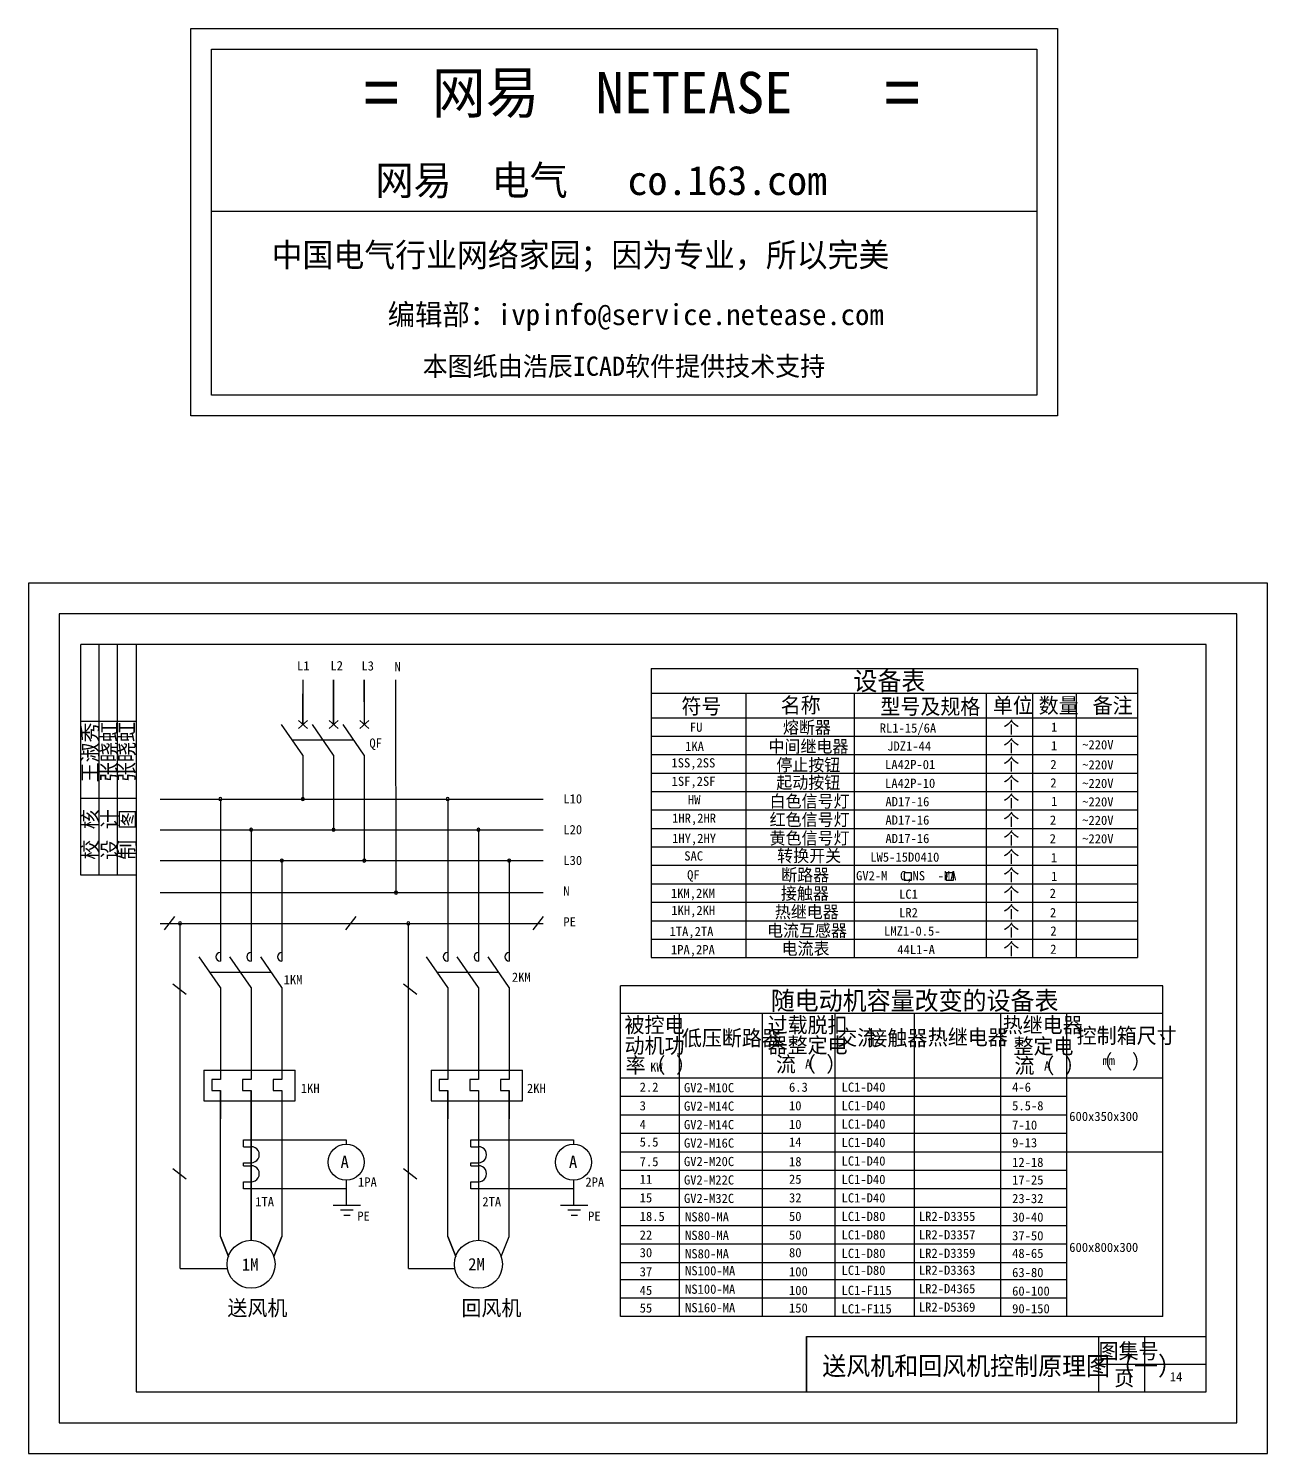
# Model space of a CAD drawing. Header units: metres. Extents: x 899 to 1739, y 105 to 696.
# Drawn here: x 899.1 to 1302.1, y 108.8 to 572.1 of the extents above; entities that cross this region are included whole.
import ezdxf

# ---------------------------------------------------------------- set-up
doc = ezdxf.new("R2010")
doc.units = ezdxf.units.M
for name, color, linetype in [('GDXT', 7, 'Continuous'), ('L1', 3, 'Continuous'), ('L2', 6, 'Continuous'), ('LGT1', 7, 'Continuous'), ('R', 2, 'Continuous'), ('SYST', 7, 'Continuous'), ('X4', 7, 'Continuous')]:
    doc.layers.add(name, color=color, linetype=linetype)

# ---------------------------------------------------------------- blocks, each defined once
blk = doc.blocks.new('网易电气')
at = {"color": 7}
for p, q in [((120.08, 234.01), (120.08, 263.99)), ((120.08, 263.99), (187.19, 263.99)), ((187.19, 263.99), (187.19, 234.01)), ((121.68, 235.61), (121.68, 262.4)), ((121.68, 262.4), (185.6, 262.4)), ((185.6, 262.4), (185.6, 235.61)), ((121.7, 249.85), (185.57, 249.85)), ((185.6, 235.61), (121.68, 235.61)), ((187.19, 234.01), (120.08, 234.01))]:
    blk.add_line(p, q, dxfattribs=at)
at = {"color": 3}
for s, height, p in [('网易  NETEASE ', 3.2, (138.75, 257.43)), ('=', 4, (133.47, 257.01)), ('=', 4, (173.8, 257.01)), ('中国电气行业网络家园；因为专业，所以完美', 1.84, (126.33, 245.54)), ('编辑部：ivpinfo@service.netease.com', 1.63, (135.32, 241.03))]:
    blk.add_text(s, height=height, dxfattribs=at).set_placement(p)
at = {"color": 1}
for s, height, p in [('网易  电气   co.163.com', 2.27, (134.37, 251.1)), ('本图纸由浩辰ICAD软件提供技术支持', 1.49, (138.03, 237.1))]:
    blk.add_text(s, height=height, dxfattribs=at).set_placement(p)

msp = doc.modelspace()

# ---------------------------------------------------------------- linework, layer by layer
for p, q in [((916.14, 296.75), (916.14, 371.75)), ((934.14, 371.75), (916.14, 371.75)), ((922.14, 296.75), (922.14, 371.75)), ((928.14, 296.75), (928.14, 371.75)), ((1101.66, 364), (1259.88, 364)), ((1101.66, 364), (1101.66, 270)), ((1259.88, 364), (1259.88, 270)), ((1101.66, 356), (1259.88, 356)), ((1132.43, 356), (1132.43, 270)), ((1167.69, 356), (1167.69, 270)), ((1210.65, 356), (1210.65, 270)), ((1225.65, 356), (1225.65, 270)), ((1239.88, 356), (1239.88, 270)), ((1101.66, 348), (1259.88, 348)), ((934.14, 346.75), (916.14, 346.75)), ((1101.66, 342), (1259.88, 342)), ((1101.66, 336), (1259.88, 336)), ((1101.66, 330), (1132.43, 330)), ((1132.43, 330), (1259.88, 330)), ((934.14, 321.75), (916.14, 321.75)), ((1101.66, 324), (1259.88, 324)), ((1101.66, 318), (1132.43, 318)), ((1132.43, 318), (1259.88, 318)), ((1101.66, 312), (1132.43, 312)), ((1132.43, 312), (1259.88, 312)), ((1101.66, 306), (1259.88, 306)), ((934.14, 296.75), (916.14, 296.75)), ((1101.66, 300), (1259.88, 300)), ((1101.66, 294), (1259.88, 294)), ((1101.66, 288), (1259.88, 288)), ((1101.66, 282), (1259.88, 282)), ((1101.66, 276), (1259.88, 276)), ((1101.66, 276), (1259.88, 276)), ((1101.66, 270), (1259.88, 270)), ((1268.06, 260.78), (1091.67, 260.78)), ((1091.67, 153.26), (1091.67, 260.78)), ((1268.06, 153.26), (1268.06, 260.78)), ((1268.06, 251.78), (1091.67, 251.78)), ((1110.84, 153.26), (1110.84, 251.78)), ((1137.85, 153.26), (1137.85, 251.78)), ((1161.54, 153.26), (1161.54, 251.78)), ((1161.54, 153.26), (1161.54, 251.78)), ((1187.28, 153.26), (1187.28, 251.78)), ((1215.43, 153.26), (1215.43, 251.78)), ((1236.89, 153.26), (1236.89, 251.78)), ((1268.06, 230.78), (1091.67, 230.78)), ((1236.89, 224.78), (1091.67, 224.78)), ((1234.46, 224.78), (1208.72, 224.78)), ((1236.89, 218.78), (1091.67, 218.78)), ((1234.46, 218.78), (1208.72, 218.78)), ((1236.89, 212.78), (1091.67, 212.78)), ((1268.06, 206.78), (1091.67, 206.78)), ((1236.89, 200.78), (1091.67, 200.78)), ((1234.46, 200.78), (1208.72, 200.78)), ((1236.89, 194.78), (1091.67, 194.78)), ((1236.89, 188.78), (1091.67, 188.78)), ((1234.46, 188.78), (1208.72, 188.78)), ((1236.89, 182.78), (1091.67, 182.78)), ((1236.89, 176.78), (1091.67, 176.78)), ((1234.46, 176.78), (1208.72, 176.78)), ((1236.89, 170.78), (1091.67, 170.78)), ((1236.89, 165.26), (1091.67, 165.26)), ((1234.46, 165.26), (1208.72, 165.26)), ((1236.89, 159.26), (1091.67, 159.26)), ((1268.06, 153.26), (1091.67, 153.26)), ((1172.7, 153.26), (1146.96, 153.26)), ((1152.14, 146.75), (1282.14, 146.75)), ((1152.14, 146.75), (1152.14, 128.75)), ((1247.14, 146.75), (1247.14, 128.75)), ((1262.14, 146.75), (1262.14, 128.75)), ((1247.14, 137.75), (1282.14, 137.75))]:
    msp.add_line(p, q)
for points in [[(899.14, 391.75), (899.14, 108.75), (1302.14, 108.75), (1302.14, 391.75)], [(909.14, 381.75), (909.14, 118.75), (1292.14, 118.75), (1292.14, 381.75)], [(934.14, 371.75), (934.14, 128.75), (1282.14, 128.75), (1282.14, 371.75)]]:
    msp.add_lwpolyline(points, close=True)
at = {"layer": 'GDXT'}
for points in [[(988.37, 360.32), (988.37, 345.77)], [(998.38, 345.78), (998.36, 360.32)], [(998.37, 360.32), (998.37, 345.77)], [(1008.38, 345.78), (1008.36, 360.32)], [(1008.37, 360.32), (1008.37, 345.77)], [(1018.68, 291.13), (1018.59, 360.32)], [(988.38, 345.78), (988.37, 355.76)], [(988.37, 335.83), (988.37, 321.55)], [(998.37, 335.83), (998.37, 311.55)], [(1008.37, 335.83), (1008.37, 301.55)], [(941.99, 321.55), (1066.52, 321.55)], [(961.55, 321.55), (961.55, 268.79)], [(1035.49, 321.55), (1035.49, 268.79)], [(941.99, 311.55), (1066.52, 311.55)], [(971.55, 311.55), (971.55, 268.79)], [(1045.49, 311.55), (1045.49, 268.79)], [(941.99, 301.55), (1066.52, 301.55)], [(981.55, 301.55), (981.55, 268.79)], [(1055.49, 301.55), (1055.49, 268.79)], [(941.99, 291.13), (1066.52, 291.13)], [(941.99, 281.13), (1066.52, 281.13)], [(948.43, 168.91), (948.43, 281.13)], [(1022.74, 168.91), (1022.74, 281.13)], [(961.55, 260.23), (961.55, 230.39)], [(971.55, 260.23), (971.55, 230.39)], [(981.55, 260.23), (981.55, 230.39)], [(1035.49, 260.23), (1035.49, 230.39)], [(1045.49, 260.23), (1045.49, 230.39)], [(1055.49, 260.23), (1055.49, 230.39)], [(961.55, 179.29), (961.55, 226.81)], [(971.55, 178.08), (971.55, 226.81)], [(981.55, 226.81), (981.55, 179.29)], [(1035.49, 179.29), (1035.49, 226.81)], [(1045.49, 226.81), (1045.49, 178.08)], [(1055.49, 179.29), (1055.49, 226.81)], [(964.17, 172.8), (961.55, 179.29)], [(981.55, 179.29), (978.94, 172.8)], [(1038.1, 172.8), (1035.49, 179.29)], [(1052.88, 172.8), (1055.49, 179.29)], [(948.43, 168.91), (963.87, 168.91)], [(1022.74, 168.91), (1037.8, 168.91)]]:
    msp.add_lwpolyline(points, dxfattribs=at)
at = {"layer": 'L1'}
for p, q in [((998.37, 360.32), (998.37, 345.83)), ((1008.37, 360.32), (1008.37, 345.83)), ((988.37, 355.76), (988.37, 345.83)), ((941.99, 321.55), (1066.52, 321.55)), ((941.99, 311.55), (1066.52, 311.55)), ((941.99, 301.55), (1066.52, 301.55)), ((961.55, 260.23), (961.55, 230.39)), ((971.55, 260.23), (971.55, 230.39)), ((981.55, 260.23), (981.55, 230.39)), ((1035.49, 260.23), (1035.49, 230.39)), ((1045.49, 260.23), (1045.49, 230.39)), ((1055.49, 260.23), (1055.49, 230.39)), ((961.55, 226.81), (961.55, 217.56)), ((971.55, 226.81), (971.55, 178.08)), ((981.55, 226.81), (981.55, 217.56)), ((1035.49, 226.81), (1035.49, 217.56)), ((1045.49, 226.81), (1045.49, 178.08)), ((1055.49, 226.81), (1055.49, 217.56)), ((961.55, 179.29), (964.17, 172.8)), ((978.94, 172.8), (981.55, 179.29)), ((1035.49, 179.29), (1038.1, 172.8)), ((1052.88, 172.8), (1055.49, 179.29))]:
    msp.add_line(p, q, dxfattribs=at)
at = {"layer": 'L2'}
for p, q in [((988.37, 335.83), (981.48, 345.83)), ((989.85, 347.04), (986.91, 344.53)), ((986.91, 347.04), (989.85, 344.53)), ((998.37, 335.83), (991.48, 345.83)), ((996.91, 347.04), (999.85, 344.53)), ((999.85, 347.04), (996.91, 344.53)), ((1008.37, 335.83), (1001.48, 345.83)), ((1006.91, 347.04), (1009.85, 344.53)), ((1009.85, 347.04), (1006.91, 344.53)), ((961.55, 260.23), (954.66, 270.23)), ((971.55, 260.23), (964.66, 270.23)), ((981.55, 260.23), (974.66, 270.23)), ((1035.49, 260.23), (1028.6, 270.23)), ((1045.49, 260.23), (1038.6, 270.23)), ((1055.49, 260.23), (1048.6, 270.23)), ((958.11, 265.23), (978.11, 265.23)), ((1032.05, 265.23), (1052.05, 265.23)), ((956.18, 233.42), (956.18, 223.42)), ((956.18, 233.42), (985.86, 233.42)), ((985.86, 223.42), (985.86, 233.42)), ((1030.12, 233.42), (1059.79, 233.42)), ((1030.12, 233.42), (1030.12, 223.42)), ((1059.79, 223.42), (1059.79, 233.42)), ((956.18, 223.42), (985.86, 223.42)), ((1030.12, 223.42), (1059.79, 223.42)), ((969.07, 210.77), (1002.46, 210.77)), ((969.07, 208.5), (969.07, 210.77)), ((1002.46, 210.77), (1002.46, 209.35)), ((1043, 210.77), (1076.4, 210.77)), ((1043, 208.5), (1043, 210.77)), ((1076.4, 210.77), (1076.4, 209.35)), ((969.07, 208.5), (971.55, 208.5)), ((1043, 208.5), (1045.49, 208.5)), ((969.07, 202.32), (969.07, 203.31)), ((969.07, 203.31), (971.55, 203.31)), ((969.07, 202.32), (971.55, 202.32)), ((1043, 202.32), (1043, 203.31)), ((1043, 203.31), (1045.49, 203.31)), ((1043, 202.32), (1045.49, 202.32)), ((969.07, 194.83), (969.07, 197.13)), ((969.07, 197.13), (971.55, 197.13)), ((1002.46, 194.83), (969.07, 194.83)), ((1002.46, 197.63), (1002.46, 189.49)), ((1043, 194.83), (1043, 197.13)), ((1043, 197.13), (1045.49, 197.13)), ((1076.4, 194.83), (1043, 194.83)), ((1076.4, 197.63), (1076.4, 189.49)), ((998.25, 189.49), (1007.15, 189.49)), ((1000.65, 187.96), (1004.76, 187.96)), ((1001.67, 186.25), (1003.73, 186.25)), ((1072.19, 189.49), (1081.09, 189.49)), ((1074.58, 187.96), (1078.69, 187.96)), ((1075.61, 186.25), (1077.66, 186.25))]:
    msp.add_line(p, q, dxfattribs=at)
for centre, radius in [((1002.46, 203.49), 5.86), ((1076.4, 203.49), 5.86), ((971.55, 170.27), 7.81), ((1045.49, 170.27), 7.81)]:
    msp.add_circle(centre, radius, dxfattribs=at)
for centre, radius, start, end in [((961.55, 270.23), 1.44, 90, 270), ((971.55, 270.23), 1.44, 90, 270), ((981.55, 270.23), 1.44, 90, 270), ((1035.49, 270.23), 1.44, 90, 270), ((1045.49, 270.23), 1.44, 90, 270), ((1055.49, 270.23), 1.44, 90, 270), ((971.61, 205.91), 2.6, 268.85, 91.15), ((1045.54, 205.91), 2.6, 268.85, 91.15), ((971.61, 199.73), 2.6, 268.85, 91.15), ((1045.54, 199.73), 2.6, 268.85, 91.15)]:
    msp.add_arc(centre, radius, start, end, dxfattribs=at)
at = {"layer": 'LGT1'}
msp.add_lwpolyline([(1152.14, 128.75), (1152.14, 146.75), (1282.14, 146.75)], dxfattribs=at)
at = {"layer": 'R'}
for p, q in [((958.74, 230.39), (958.74, 226.81)), ((961.55, 230.39), (958.74, 230.39)), ((968.74, 230.39), (968.74, 226.81)), ((971.55, 230.39), (968.74, 230.39)), ((978.74, 230.39), (978.74, 226.81)), ((981.55, 230.39), (978.74, 230.39)), ((1032.67, 230.39), (1032.67, 226.81)), ((1035.49, 230.39), (1032.67, 230.39)), ((1042.67, 230.39), (1042.67, 226.81)), ((1045.49, 230.39), (1042.67, 230.39)), ((1052.67, 230.39), (1052.67, 226.81)), ((1055.49, 230.39), (1052.67, 230.39)), ((958.74, 226.81), (961.55, 226.81)), ((968.74, 226.81), (971.55, 226.81)), ((978.74, 226.81), (981.55, 226.81)), ((1032.67, 226.81), (1035.49, 226.81)), ((1042.67, 226.81), (1045.49, 226.81)), ((1052.67, 226.81), (1055.49, 226.81))]:
    msp.add_line(p, q, dxfattribs=at)
at = {"layer": 'X4'}
for p, q in [((984.92, 340.83), (1004.92, 340.83)), ((1184.01, 297.58), (1184.01, 295.15)), ((1186.38, 297.58), (1184.01, 297.58)), ((1186.38, 295.15), (1186.38, 297.58)), ((1197.61, 297.58), (1197.61, 295.15)), ((1199.98, 297.58), (1197.61, 297.58)), ((1199.98, 295.15), (1199.98, 297.58)), ((1184.01, 295.15), (1186.38, 295.15)), ((1197.61, 295.15), (1199.98, 295.15)), ((946.6, 283.35), (943.23, 279.06)), ((1005.61, 283.35), (1002.25, 279.06)), ((1066.57, 283.35), (1063.21, 279.06)), ((950.43, 257.97), (946.14, 261.33)), ((1025.44, 257.97), (1021.16, 261.33)), ((950.43, 197.97), (946.14, 201.33)), ((1025.44, 197.97), (1021.16, 201.33))]:
    msp.add_line(p, q, dxfattribs=at)
for points in [[(961.05, 321.55, 1), (962.05, 321.55, 1)], [(987.87, 321.55, 1), (988.87, 321.55, 1)], [(1034.99, 321.55, 1), (1035.99, 321.55, 1)], [(971.05, 311.55, 1), (972.05, 311.55, 1)], [(997.87, 311.55, 1), (998.87, 311.55, 1)], [(1044.99, 311.55, 1), (1045.99, 311.55, 1)], [(981.05, 301.55, 1), (982.05, 301.55, 1)], [(1007.87, 301.55, 1), (1008.87, 301.55, 1)], [(1054.99, 301.55, 1), (1055.99, 301.55, 1)], [(1018.18, 291.13, 1), (1019.18, 291.13, 1)], [(947.93, 281.13, 1), (948.93, 281.13, 1)], [(1022.16, 281.13, 1), (1023.16, 281.13, 1)]]:
    msp.add_lwpolyline(points, format="xyb", close=True, dxfattribs=at)

# ---------------------------------------------------------------- block references
at = {"xscale": 4.2, "yscale": 4.2, "zscale": 4.2}
msp.add_blockref('网易电气', (447.63, -536.67), dxfattribs=at)

# ---------------------------------------------------------------- texts
for s, height, p in [('设备表', 6, (1167.47, 356.9)), ('符号', 5, (1111.51, 349.22)), ('名称', 5, (1143.81, 349.56)), ('型号及规格', 5, (1176.23, 349.12)), ('单位', 5, (1212.81, 349.47)), ('数量', 5, (1227.72, 349.47)), ('备注', 5, (1245.28, 349.47)), ('FU', 3, (1114.26, 343.42)), ('熔断器', 4, (1144.53, 342.86)), ('RL1-15/6A', 3, (1176.01, 343.13)), ('个', 4, (1216.21, 342.86)), ('1', 3, (1231.73, 343.42)), ('1KA', 3, (1112.72, 337.19)), ('中间继电器', 4, (1139.82, 336.68)), ('JDZ1-44', 3, (1178.44, 337.26)), ('个', 4, (1216.21, 336.86)), ('1', 3, (1231.72, 337.41)), ('~220V', 3, (1241.86, 337.69)), ('1SS,2SS', 3, (1108.25, 331.83)), ('停止按钮', 4, (1142.38, 330.66)), ('LA42P-01', 3, (1177.75, 331.28)), ('个', 4, (1216.21, 330.86)), ('2', 3, (1231.52, 331.27)), ('~220V', 3, (1241.86, 331.17)), ('起动按钮', 4, (1142.38, 324.91)), ('个', 4, (1216.21, 324.86)), ('1SF,2SF', 3, (1108.31, 325.83)), ('LA42P-10', 3, (1177.75, 325.19)), ('2', 3, (1231.49, 325.3)), ('~220V', 3, (1241.86, 325.14)), ('HW', 3, (1113.62, 319.83)), ('白色信号灯', 4, (1140.19, 318.84)), ('AD17-16', 3, (1177.87, 319.22)), ('个', 4, (1216.21, 318.86)), ('1', 3, (1231.75, 319.3)), ('~220V', 3, (1241.86, 319.14)), ('1HR,2HR', 3, (1108.48, 313.83)), ('红色信号灯', 4, (1140.19, 312.84)), ('AD17-16', 3, (1177.87, 313.22)), ('个', 4, (1216.21, 312.86)), ('2', 3, (1231.36, 313.22)), ('~220V', 3, (1241.86, 313.14)), ('黄色信号灯', 4, (1140.19, 306.84)), ('个', 4, (1216.21, 306.86)), ('1HY,2HY', 3, (1108.48, 307.27)), ('AD17-16', 3, (1177.87, 307.22)), ('2', 3, (1231.28, 307.17)), ('~220V', 3, (1241.86, 307.14)), ('SAC', 3, (1112.43, 301.56)), ('转换开关', 4, (1142.65, 301.11)), ('LW5-15D0410', 3, (1172.95, 301.17)), ('个', 4, (1216.21, 300.86)), ('1', 3, (1231.68, 301.01)), ('QF', 3, (1113.36, 295.41)), ('断路器', 4, (1143.95, 294.86)), ('GV2-M  C,NS  -MA', 3, (1168.31, 295.12)), ('个', 4, (1216.21, 294.86)), ('1', 3, (1231.77, 294.93)), ('1KM,2KM', 3, (1108.1, 289.41)), ('接触器', 4, (1143.88, 288.86)), ('LC1', 3, (1182.31, 289.12)), ('个', 4, (1216.21, 288.86)), ('2', 3, (1231.28, 289.41)), ('热继电器', 4, (1141.89, 282.86)), ('个', 4, (1216.21, 282.86)), ('1KH,2KH', 3, (1108.21, 283.83)), ('LR2', 3, (1182.31, 283.12)), ('2', 3, (1231.37, 283.13)), ('1TA,2TA', 3, (1107.64, 277)), ('电流互感器', 4, (1139.36, 276.81)), ('LMZ1-0.5-', 3, (1177.43, 277.12)), ('个', 4, (1216.21, 276.86)), ('2', 3, (1231.51, 277.15)), ('1PA,2PA', 3, (1108.1, 271.08)), ('电流表', 4, (1144.09, 270.92)), ('44L1-A', 3, (1181.73, 271.12)), ('个', 4, (1216.21, 270.86)), ('2', 3, (1231.46, 271.22)), ('随电动机容量改变的设备表', 6, (1140.55, 253)), ('被控电', 5, (1093.02, 245.58)), ('过载脱扣', 5, (1139.55, 245.58)), ('热继电器', 5, (1216.01, 245.58)), ('低压断路器', 5, (1111.65, 241.35)), ('交流', 5, (1162.19, 241.5)), ('接触器', 5, (1172, 241.35)), ('热继电器', 5, (1191.65, 241.62)), ('控制箱尺寸', 5, (1240.07, 242.12)), ('动机功', 5, (1093.02, 238.88)), ('器整定电', 5, (1139.55, 239)), ('整定电', 5, (1219.52, 238.68)), ('率（ ）', 5, (1093.33, 232.49)), ('流（ ）', 5, (1142.24, 232.84)), ('A', 2.96, (1151.73, 233.91)), ('流（ ）', 5, (1219.83, 232.36)), ('mm', 2.96, (1248.47, 235.08)), ('（  ）', 4.68, (1245.59, 233.84)), ('KW', 2.96, (1101.35, 232.88)), ('A', 2.96, (1229.47, 233.28)), ('2.2', 3, (1097.93, 226.37)), ('GV2-M10C', 3, (1112.33, 226.2)), ('6.3', 3, (1146.5, 226.37)), ('LC1-D40', 3, (1163.6, 226.37)), ('4-6', 3, (1219.07, 226.37)), ('3', 3, (1097.93, 220.32)), ('GV2-M14C', 3, (1112.33, 220.2)), ('10', 3, (1146.5, 220.32)), ('LC1-D40', 3, (1163.6, 220.37)), ('5.5-8', 3, (1219.07, 220.32)), ('600x350x300', 3, (1237.65, 216.86)), ('4', 3, (1097.93, 214.27)), ('GV2-M14C', 3, (1112.33, 214.2)), ('10', 3, (1146.5, 214.27)), ('LC1-D40', 3, (1163.6, 214.37)), ('7-10', 3, (1219.07, 214.04)), ('5.5', 3, (1097.93, 208.54)), ('GV2-M16C', 3, (1112.33, 208.2)), ('14', 3, (1146.5, 208.54)), ('LC1-D40', 3, (1163.6, 208.37)), ('9-13', 3, (1219.07, 208.31)), ('7.5', 3, (1097.93, 202.17)), ('GV2-M20C', 3, (1112.33, 202.2)), ('18', 3, (1146.5, 202.17)), ('LC1-D40', 3, (1163.6, 202.37)), ('12-18', 3, (1219.07, 201.94)), ('11', 3, (1097.93, 196.44)), ('GV2-M22C', 3, (1112.33, 196.2)), ('25', 3, (1146.5, 196.44)), ('LC1-D40', 3, (1163.6, 196.37)), ('17-25', 3, (1219.07, 196.21)), ('15', 3, (1097.93, 190.39)), ('GV2-M32C', 3, (1112.33, 190.2)), ('32', 3, (1146.5, 190.39)), ('LC1-D40', 3, (1163.6, 190.37)), ('23-32', 3, (1219.07, 190.16)), ('18.5', 3, (1097.93, 184.35)), ('NS80-MA', 3, (1112.69, 184.2)), ('50', 3, (1146.5, 184.35)), ('LC1-D80', 3, (1163.6, 184.35)), ('LR2-D3355', 3, (1188.75, 184.37)), ('30-40', 3, (1219.07, 184.11)), ('22', 3, (1097.93, 178.3)), ('NS80-MA', 3, (1112.69, 178.2)), ('50', 3, (1146.5, 178.3)), ('LC1-D80', 3, (1163.6, 178.35)), ('LR2-D3357', 3, (1188.75, 178.37)), ('37-50', 3, (1219.07, 178.07)), ('600x800x300', 3, (1237.65, 174.29)), ('30', 3, (1097.93, 172.57)), ('NS80-MA', 3, (1112.69, 172.2)), ('80', 3, (1146.5, 172.57)), ('LC1-D80', 3, (1163.6, 172.35)), ('LR2-D3359', 3, (1188.75, 172.37)), ('48-65', 3, (1219.07, 172.34)), ('37', 3, (1097.93, 166.35)), ('NS100-MA', 3, (1112.69, 166.68)), ('100', 3, (1146.5, 166.35)), ('LC1-D80', 3, (1163.6, 166.83)), ('LR2-D3363', 3, (1188.75, 166.85)), ('63-80', 3, (1219.07, 166.11)), ('45', 3, (1097.93, 160.3)), ('NS100-MA', 3, (1112.69, 160.68)), ('100', 3, (1146.5, 160.3)), ('LC1-F115', 3, (1163.6, 160.3)), ('LR2-D4365', 3, (1188.75, 160.85)), ('60-100', 3, (1219.07, 160.07)), ('NS160-MA', 3, (1112.69, 154.68)), ('LR2-D5369', 3, (1188.75, 154.85)), ('55', 3, (1097.93, 154.57)), ('150', 3, (1146.5, 154.57)), ('LC1-F115', 3, (1163.6, 154.3)), ('90-150', 3, (1219.07, 154.34)), ('图集号', 5, (1247.2, 139.55)), ('页', 5, (1252.3, 130.79))]:
    msp.add_text(s, height=height).set_placement(p)
for s, p in [('王淑秀', (921.68, 326.94)), ('张晓虹', (927.88, 327.09)), ('张晓虹', (933.56, 327.09)), ('校 核', (921.68, 301.81)), ('设 计', (928.12, 301.81)), ('制 图', (933.89, 301.81))]:
    msp.add_text(s, height=5, rotation=90).set_placement(p)
at = {"layer": 'L2'}
for s, height, p in [('L1', 3, (986.49, 363.36)), ('L2', 3, (997.35, 363.43)), ('L3', 3, (1007.43, 363.35)), ('N', 3, (1018.19, 363.12)), ('QF', 3, (1010.02, 338.24)), ('L10', 3, (1073.1, 320.11)), ('L20', 3, (1073.1, 310.11)), ('L30', 3, (1073.1, 300.11)), ('N', 3, (1073.1, 290.11)), ('PE', 3, (1073.1, 280.11)), ('1KM', 3, (982.12, 261.33)), ('2KM', 3, (1056.37, 262.12)), ('1KH', 3, (987.7, 225.99)), ('2KH', 3, (1061.26, 225.99)), ('A', 4, (1000.63, 201.55)), ('A', 4, (1074.92, 201.55)), ('1PA', 3, (1006.32, 195.52)), ('2PA', 3, (1080.27, 195.52)), ('1TA', 3, (972.88, 189.12)), ('2TA', 3, (1046.75, 189.12)), ('PE', 3, (1006.08, 184.43)), ('PE', 3, (1081.15, 184.43)), ('1M', 4, (968.51, 168.19)), ('2M', 4, (1042.14, 168.3)), ('送风机', 5, (963.84, 153.56)), ('回风机', 5, (1039.96, 153.56))]:
    msp.add_text(s, height=height, dxfattribs=at).set_placement(p)
at = {"layer": 'LGT1'}
msp.add_text('送风机和回风机控制原理图（一）', height=6, dxfattribs=at).set_placement((1157.32, 134.22))
at = {"layer": 'SYST'}
msp.add_text('14', height=3, dxfattribs=at).set_placement((1270.36, 132.2))

doc.saveas('drawing.dxf')
